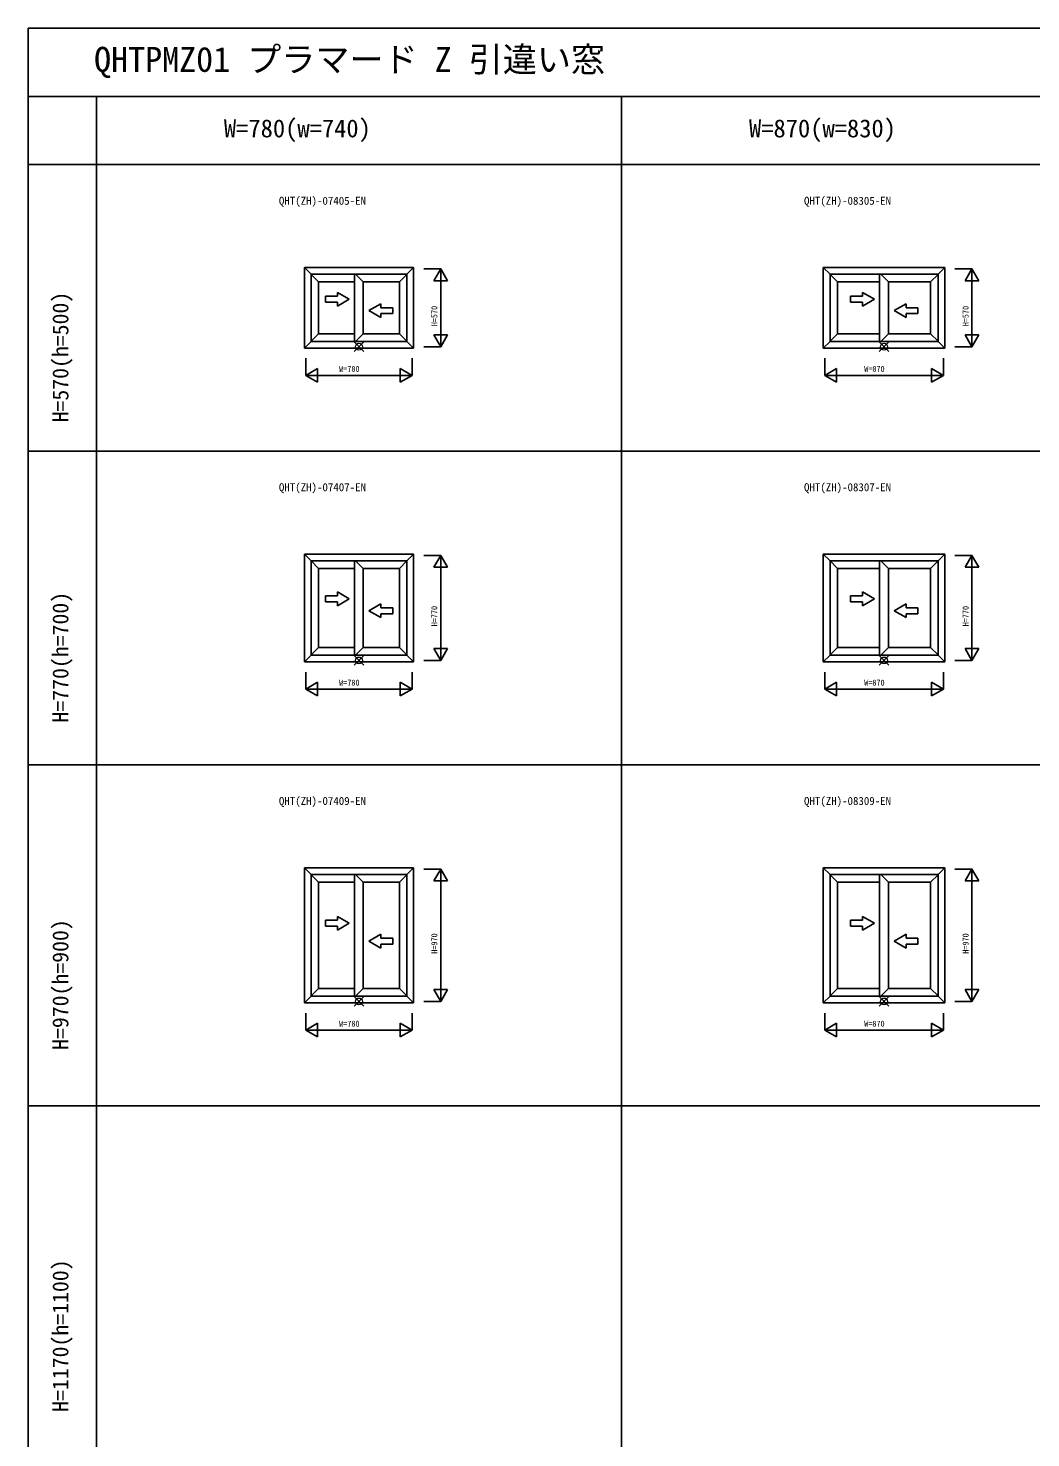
# Model space of a CAD drawing. Units: millimetres, scale not verified. Extents: x -13750 to 13750, y -10000 to 10000.
# Drawn here: x -13750 to -6399, y -334 to 10000 of the extents above; entities that cross this region are included whole.
import ezdxf
from ezdxf.enums import TextEntityAlignment as Align

# ---------------------------------------------------------------- set-up
doc = ezdxf.new("R2010")
doc.units = ezdxf.units.MM
doc.header["$LTSCALE"] = 50
for name, color, linetype in [('0-0_0', 7, 'Continuous'), ('0-1_YKK_A1', 4, 'Continuous'), ('0-4_YKK_F1', 7, 'Continuous'), ('0-6_YKK_N1', 2, 'Continuous')]:
    doc.layers.add(name, color=color, linetype=linetype)
doc.layers.add('0-5_YKK_IN', color=1, linetype='Continuous', lineweight=18)
doc.styles.add('ＭＳ ゴシック', font='')
doc.styles.get('ＭＳ ゴシック').set_extended_font_data('MS Gothic')

msp = doc.modelspace()

# ---------------------------------------------------------------- linework, layer by layer
at = {"layer": '0-1_YKK_A1'}
for p, q in [((-11725, 8245), (-10925, 8245)), ((-11725, 8245), (-11725, 7655)), ((-11725, 8245), (-11676, 8196)), ((-11676, 8196), (-10974, 8196)), ((-11676, 8196), (-11676, 7704)), ((-11676, 8194), (-11622, 8140)), ((-11357, 8196), (-11357, 7704)), ((-11293, 8140), (-11349, 8196)), ((-10974, 8194), (-11028, 8140)), ((-10925, 8245), (-10974, 8196)), ((-10974, 8196), (-10974, 7704)), ((-10925, 8245), (-10925, 7655)), ((-7920, 8245), (-7030, 8245)), ((-7920, 8245), (-7920, 7655)), ((-7920, 8245), (-7871, 8196)), ((-7871, 8196), (-7079, 8196)), ((-7871, 8196), (-7871, 7704)), ((-7871, 8194), (-7817, 8140)), ((-7507, 8196), (-7507, 7704)), ((-7443, 8140), (-7499, 8196)), ((-7079, 8194), (-7133, 8140)), ((-7030, 8245), (-7079, 8196)), ((-7079, 8196), (-7079, 7704)), ((-7030, 8245), (-7030, 7655)), ((-11622, 8140), (-11357, 8140)), ((-11622, 8140), (-11622, 7760)), ((-11395.69, 8012.81), (-11483.29, 8063.39)), ((-11483.29, 8034.71), (-11483.29, 8063.39)), ((-11293, 8140), (-11028, 8140)), ((-11293, 8140), (-11293, 7760)), ((-11028, 8140), (-11028, 7760)), ((-7817, 8140), (-7507, 8140)), ((-7817, 8140), (-7817, 7760)), ((-7545.69, 8012.81), (-7633.29, 8063.39)), ((-7633.29, 8034.71), (-7633.29, 8063.39)), ((-7443, 8140), (-7133, 8140)), ((-7443, 8140), (-7443, 7760)), ((-7133, 8140), (-7133, 7760)), ((-11570.89, 8034.71), (-11570.89, 7990.91)), ((-11483.29, 8034.71), (-11570.89, 8034.71)), ((-11570.89, 7990.91), (-11483.29, 7990.91)), ((-11395.69, 8012.81), (-11483.29, 7962.24)), ((-11483.29, 7962.24), (-11483.29, 7990.91)), ((-11251.28, 7929.19), (-11163.68, 7979.77)), ((-11163.68, 7951.09), (-11163.68, 7979.77)), ((-7720.89, 8034.71), (-7720.89, 7990.91)), ((-7633.29, 8034.71), (-7720.89, 8034.71)), ((-7720.89, 7990.91), (-7633.29, 7990.91)), ((-7545.69, 8012.81), (-7633.29, 7962.24)), ((-7633.29, 7962.24), (-7633.29, 7990.91)), ((-7401.28, 7929.19), (-7313.68, 7979.77)), ((-7313.68, 7951.09), (-7313.68, 7979.77)), ((-11251.28, 7929.19), (-11163.68, 7878.62)), ((-11163.68, 7951.09), (-11076.08, 7951.09)), ((-11076.08, 7907.29), (-11163.68, 7907.29)), ((-11163.68, 7878.62), (-11163.68, 7907.29)), ((-11076.08, 7951.09), (-11076.08, 7907.29)), ((-7401.28, 7929.19), (-7313.68, 7878.62)), ((-7313.68, 7951.09), (-7226.08, 7951.09)), ((-7226.08, 7907.29), (-7313.68, 7907.29)), ((-7313.68, 7878.62), (-7313.68, 7907.29)), ((-7226.08, 7951.09), (-7226.08, 7907.29)), ((-11676, 7706), (-11622, 7760)), ((-11622, 7760), (-11357, 7760)), ((-11349, 7704), (-11293, 7760)), ((-11293, 7760), (-11028, 7760)), ((-10974, 7706), (-11028, 7760)), ((-7871, 7706), (-7817, 7760)), ((-7817, 7760), (-7507, 7760)), ((-7499, 7704), (-7443, 7760)), ((-7443, 7760), (-7133, 7760)), ((-7079, 7706), (-7133, 7760)), ((-11725, 7655), (-11676, 7704)), ((-11725, 7655), (-10925, 7655)), ((-11676, 7704), (-10974, 7704)), ((-10925, 7655), (-10974, 7704)), ((-7920, 7655), (-7871, 7704)), ((-7920, 7655), (-7030, 7655)), ((-7871, 7704), (-7079, 7704)), ((-7030, 7655), (-7079, 7704)), ((-11725, 6145), (-10925, 6145)), ((-11725, 6145), (-11725, 5355)), ((-11725, 6145), (-11676, 6096)), ((-10925, 6145), (-10974, 6096)), ((-10925, 6145), (-10925, 5355)), ((-7920, 6145), (-7030, 6145)), ((-7920, 6145), (-7920, 5355)), ((-7920, 6145), (-7871, 6096)), ((-7030, 6145), (-7079, 6096)), ((-7030, 6145), (-7030, 5355)), ((-11676, 6096), (-10974, 6096)), ((-11676, 6096), (-11676, 5404)), ((-11676, 6094), (-11622, 6040)), ((-11622, 6040), (-11357, 6040)), ((-11622, 6040), (-11622, 5460)), ((-11357, 6096), (-11357, 5404)), ((-11293, 6040), (-11349, 6096)), ((-11293, 6040), (-11028, 6040)), ((-11293, 6040), (-11293, 5460)), ((-10974, 6094), (-11028, 6040)), ((-11028, 6040), (-11028, 5460)), ((-10974, 6096), (-10974, 5404)), ((-7871, 6096), (-7079, 6096)), ((-7871, 6096), (-7871, 5404)), ((-7871, 6094), (-7817, 6040)), ((-7817, 6040), (-7507, 6040)), ((-7817, 6040), (-7817, 5460)), ((-7507, 6096), (-7507, 5404)), ((-7443, 6040), (-7499, 6096)), ((-7443, 6040), (-7133, 6040)), ((-7443, 6040), (-7443, 5460)), ((-7079, 6094), (-7133, 6040)), ((-7133, 6040), (-7133, 5460)), ((-7079, 6096), (-7079, 5404)), ((-11570.89, 5838.1), (-11570.89, 5794.3)), ((-11483.29, 5838.1), (-11570.89, 5838.1)), ((-11570.89, 5794.3), (-11483.29, 5794.3)), ((-11395.69, 5816.2), (-11483.29, 5866.78)), ((-11483.29, 5838.1), (-11483.29, 5866.78)), ((-11395.69, 5816.2), (-11483.29, 5765.62)), ((-11483.29, 5765.62), (-11483.29, 5794.3)), ((-7720.89, 5838.1), (-7720.89, 5794.3)), ((-7633.29, 5838.1), (-7720.89, 5838.1)), ((-7720.89, 5794.3), (-7633.29, 5794.3)), ((-7545.69, 5816.2), (-7633.29, 5866.78)), ((-7633.29, 5838.1), (-7633.29, 5866.78)), ((-7545.69, 5816.2), (-7633.29, 5765.62)), ((-7633.29, 5765.62), (-7633.29, 5794.3)), ((-11251.28, 5729.19), (-11163.68, 5779.77)), ((-11251.28, 5729.19), (-11163.68, 5678.62)), ((-11163.68, 5751.09), (-11163.68, 5779.77)), ((-11163.68, 5751.09), (-11076.08, 5751.09)), ((-11076.08, 5707.29), (-11163.68, 5707.29)), ((-11163.68, 5678.62), (-11163.68, 5707.29)), ((-11076.08, 5751.09), (-11076.08, 5707.29)), ((-7401.28, 5729.19), (-7313.68, 5779.77)), ((-7401.28, 5729.19), (-7313.68, 5678.62)), ((-7313.68, 5751.09), (-7313.68, 5779.77)), ((-7313.68, 5751.09), (-7226.08, 5751.09)), ((-7226.08, 5707.29), (-7313.68, 5707.29)), ((-7313.68, 5678.62), (-7313.68, 5707.29)), ((-7226.08, 5751.09), (-7226.08, 5707.29)), ((-11725, 5355), (-11676, 5404)), ((-11676, 5406), (-11622, 5460)), ((-11676, 5404), (-10974, 5404)), ((-11622, 5460), (-11357, 5460)), ((-11349, 5404), (-11293, 5460)), ((-11293, 5460), (-11028, 5460)), ((-10974, 5406), (-11028, 5460)), ((-10925, 5355), (-10974, 5404)), ((-7920, 5355), (-7871, 5404)), ((-7871, 5406), (-7817, 5460)), ((-7871, 5404), (-7079, 5404)), ((-7817, 5460), (-7507, 5460)), ((-7499, 5404), (-7443, 5460)), ((-7443, 5460), (-7133, 5460)), ((-7079, 5406), (-7133, 5460)), ((-7030, 5355), (-7079, 5404)), ((-11725, 5355), (-10925, 5355)), ((-7920, 5355), (-7030, 5355)), ((-11725, 3845), (-10925, 3845)), ((-11725, 3845), (-11725, 2855)), ((-11725, 3845), (-11676, 3796)), ((-10925, 3845), (-10974, 3796)), ((-10925, 3845), (-10925, 2855)), ((-7920, 3845), (-7030, 3845)), ((-7920, 3845), (-7920, 2855)), ((-7920, 3845), (-7871, 3796)), ((-7030, 3845), (-7079, 3796)), ((-7030, 3845), (-7030, 2855)), ((-11676, 3796), (-10974, 3796)), ((-11676, 3796), (-11676, 2904)), ((-11676, 3794), (-11622, 3740)), ((-11622, 3740), (-11357, 3740)), ((-11622, 3740), (-11622, 2960)), ((-11357, 3796), (-11357, 2904)), ((-11293, 3740), (-11349, 3796)), ((-11293, 3740), (-11028, 3740)), ((-11293, 3740), (-11293, 2960)), ((-10974, 3794), (-11028, 3740)), ((-11028, 3740), (-11028, 2960)), ((-10974, 3796), (-10974, 2904)), ((-7871, 3796), (-7079, 3796)), ((-7871, 3796), (-7871, 2904)), ((-7871, 3794), (-7817, 3740)), ((-7817, 3740), (-7507, 3740)), ((-7817, 3740), (-7817, 2960)), ((-7507, 3796), (-7507, 2904)), ((-7443, 3740), (-7499, 3796)), ((-7443, 3740), (-7133, 3740)), ((-7443, 3740), (-7443, 2960)), ((-7079, 3794), (-7133, 3740)), ((-7133, 3740), (-7133, 2960)), ((-7079, 3796), (-7079, 2904)), ((-11570.89, 3460), (-11570.89, 3416.2)), ((-11483.29, 3460), (-11570.89, 3460)), ((-11570.89, 3416.2), (-11483.29, 3416.2)), ((-11395.69, 3438.1), (-11483.29, 3488.68)), ((-11483.29, 3460), (-11483.29, 3488.68)), ((-11395.69, 3438.1), (-11483.29, 3387.52)), ((-11483.29, 3387.52), (-11483.29, 3416.2)), ((-7720.89, 3460), (-7720.89, 3416.2)), ((-7633.29, 3460), (-7720.89, 3460)), ((-7720.89, 3416.2), (-7633.29, 3416.2)), ((-7545.69, 3438.1), (-7633.29, 3488.68)), ((-7633.29, 3460), (-7633.29, 3488.68)), ((-7545.69, 3438.1), (-7633.29, 3387.52)), ((-7633.29, 3387.52), (-7633.29, 3416.2)), ((-11251.28, 3307.29), (-11163.68, 3357.87)), ((-11251.28, 3307.29), (-11163.68, 3256.72)), ((-11163.68, 3329.19), (-11163.68, 3357.87)), ((-11163.68, 3329.19), (-11076.08, 3329.19)), ((-11076.08, 3329.19), (-11076.08, 3285.39)), ((-7401.28, 3307.29), (-7313.68, 3357.87)), ((-7401.28, 3307.29), (-7313.68, 3256.72)), ((-7313.68, 3329.19), (-7313.68, 3357.87)), ((-7313.68, 3329.19), (-7226.08, 3329.19)), ((-7226.08, 3329.19), (-7226.08, 3285.39)), ((-11076.08, 3285.39), (-11163.68, 3285.39)), ((-11163.68, 3256.72), (-11163.68, 3285.39)), ((-7226.08, 3285.39), (-7313.68, 3285.39)), ((-7313.68, 3256.72), (-7313.68, 3285.39)), ((-11725, 2855), (-11676, 2904)), ((-11676, 2906), (-11622, 2960)), ((-11676, 2904), (-10974, 2904)), ((-11622, 2960), (-11357, 2960)), ((-11349, 2904), (-11293, 2960)), ((-11293, 2960), (-11028, 2960)), ((-10974, 2906), (-11028, 2960)), ((-10925, 2855), (-10974, 2904)), ((-7920, 2855), (-7871, 2904)), ((-7871, 2906), (-7817, 2960)), ((-7871, 2904), (-7079, 2904)), ((-7817, 2960), (-7507, 2960)), ((-7499, 2904), (-7443, 2960)), ((-7443, 2960), (-7133, 2960)), ((-7079, 2906), (-7133, 2960)), ((-7030, 2855), (-7079, 2904)), ((-11725, 2855), (-10925, 2855)), ((-7920, 2855), (-7030, 2855))]:
    msp.add_line(p, q, dxfattribs=at)
at = {"layer": '0-4_YKK_F1'}
for p, q in [((-13750, -10000), (-13750, 10000)), ((-13750, 10000), (13750, 10000)), ((-13750, 9500), (13250, 9500)), ((-13250, -10000), (-13250, 9500)), ((-9400, -10000), (-9400, 9500)), ((-13750, 9000), (13250, 9000)), ((-13750, 6900), (13250, 6900)), ((-13750, 4600), (13250, 4600)), ((-13750, 2100), (13250, 2100))]:
    msp.add_line(p, q, dxfattribs=at)
at = {"layer": '0-5_YKK_IN'}
for p, q in [((-11360.36, 7700.36), (-11289.64, 7629.64)), ((-11360.36, 7629.64), (-11289.64, 7700.36)), ((-7510.36, 7700.36), (-7439.64, 7629.64)), ((-7510.36, 7629.64), (-7439.64, 7700.36)), ((-11360.36, 5400.36), (-11289.64, 5329.64)), ((-11360.36, 5329.64), (-11289.64, 5400.36)), ((-7510.36, 5400.36), (-7439.64, 5329.64)), ((-7510.36, 5329.64), (-7439.64, 5400.36)), ((-11360.36, 2900.36), (-11289.64, 2829.64)), ((-11360.36, 2829.64), (-11289.64, 2900.36)), ((-7510.36, 2900.36), (-7439.64, 2829.64)), ((-7510.36, 2829.64), (-7439.64, 2900.36))]:
    msp.add_line(p, q, dxfattribs=at)
for centre in [(-11325, 7665), (-7475, 7665), (-11325, 5365), (-7475, 5365), (-11325, 2865), (-7475, 2865)]:
    msp.add_circle(centre, 25, dxfattribs=at)
at = {"layer": '0-6_YKK_N1'}
for p, q in [((-10850, 8235), (-10725, 8235)), ((-10725, 8235), (-10725, 7665)), ((-6955, 8235), (-6830, 8235)), ((-6830, 8235), (-6830, 7665)), ((-10775, 8148.4), (-10675, 8148.4)), ((-6880, 8148.4), (-6780, 8148.4)), ((-10775, 7751.6), (-10675, 7751.6)), ((-6880, 7751.6), (-6780, 7751.6)), ((-10850, 7665), (-10725, 7665)), ((-6955, 7665), (-6830, 7665)), ((-11628.4, 7505), (-11715, 7455)), ((-11715, 7455), (-10935, 7455)), ((-11628.4, 7505), (-11628.4, 7405)), ((-11021.6, 7505), (-11021.6, 7405)), ((-11021.6, 7505), (-10935, 7455)), ((-7823.4, 7505), (-7910, 7455)), ((-7910, 7455), (-7040, 7455)), ((-7823.4, 7505), (-7823.4, 7405)), ((-7126.6, 7505), (-7126.6, 7405)), ((-7126.6, 7505), (-7040, 7455)), ((-10850, 6135), (-10725, 6135)), ((-10725, 6135), (-10725, 5365)), ((-6955, 6135), (-6830, 6135)), ((-6830, 6135), (-6830, 5365)), ((-10775, 6048.4), (-10675, 6048.4)), ((-6880, 6048.4), (-6780, 6048.4)), ((-10775, 5451.6), (-10675, 5451.6)), ((-6880, 5451.6), (-6780, 5451.6)), ((-10850, 5365), (-10725, 5365)), ((-6955, 5365), (-6830, 5365)), ((-11628.4, 5205), (-11715, 5155)), ((-11628.4, 5205), (-11628.4, 5105)), ((-11021.6, 5205), (-11021.6, 5105)), ((-11021.6, 5205), (-10935, 5155)), ((-7823.4, 5205), (-7910, 5155)), ((-7823.4, 5205), (-7823.4, 5105)), ((-7126.6, 5205), (-7126.6, 5105)), ((-7126.6, 5205), (-7040, 5155)), ((-11715, 5155), (-10935, 5155)), ((-7910, 5155), (-7040, 5155)), ((-10850, 3835), (-10725, 3835)), ((-10725, 3835), (-10725, 2865)), ((-6955, 3835), (-6830, 3835)), ((-6830, 3835), (-6830, 2865)), ((-10775, 3748.4), (-10675, 3748.4)), ((-6880, 3748.4), (-6780, 3748.4)), ((-10775, 2951.6), (-10675, 2951.6)), ((-6880, 2951.6), (-6780, 2951.6)), ((-10850, 2865), (-10725, 2865)), ((-6955, 2865), (-6830, 2865)), ((-11628.4, 2705), (-11715, 2655)), ((-11628.4, 2705), (-11628.4, 2605)), ((-11021.6, 2705), (-11021.6, 2605)), ((-11021.6, 2705), (-10935, 2655)), ((-7823.4, 2705), (-7910, 2655)), ((-7823.4, 2705), (-7823.4, 2605)), ((-7126.6, 2705), (-7126.6, 2605)), ((-7126.6, 2705), (-7040, 2655)), ((-11715, 2655), (-10935, 2655)), ((-7910, 2655), (-7040, 2655))]:
    msp.add_line(p, q, dxfattribs=at)
for points in [[(-10775, 8148.4), (-10725, 8235), (-10675, 8148.4)], [(-6880, 8148.4), (-6830, 8235), (-6780, 8148.4)], [(-10775, 7751.6), (-10725, 7665), (-10675, 7751.6)], [(-6880, 7751.6), (-6830, 7665), (-6780, 7751.6)], [(-11715, 7580), (-11715, 7455), (-11628.4, 7405)], [(-10935, 7580), (-10935, 7455), (-11021.6, 7405)], [(-7910, 7580), (-7910, 7455), (-7823.4, 7405)], [(-7040, 7580), (-7040, 7455), (-7126.6, 7405)], [(-10775, 6048.4), (-10725, 6135), (-10675, 6048.4)], [(-6880, 6048.4), (-6830, 6135), (-6780, 6048.4)], [(-10775, 5451.6), (-10725, 5365), (-10675, 5451.6)], [(-6880, 5451.6), (-6830, 5365), (-6780, 5451.6)], [(-11715, 5280), (-11715, 5155), (-11628.4, 5105)], [(-10935, 5280), (-10935, 5155), (-11021.6, 5105)], [(-7910, 5280), (-7910, 5155), (-7823.4, 5105)], [(-7040, 5280), (-7040, 5155), (-7126.6, 5105)], [(-10775, 3748.4), (-10725, 3835), (-10675, 3748.4)], [(-6880, 3748.4), (-6830, 3835), (-6780, 3748.4)], [(-10775, 2951.6), (-10725, 2865), (-10675, 2951.6)], [(-6880, 2951.6), (-6830, 2865), (-6780, 2951.6)], [(-11715, 2780), (-11715, 2655), (-11628.4, 2605)], [(-10935, 2780), (-10935, 2655), (-11021.6, 2605)], [(-7910, 2780), (-7910, 2655), (-7823.4, 2605)], [(-7040, 2780), (-7040, 2655), (-7126.6, 2605)]]:
    msp.add_lwpolyline(points, dxfattribs=at)

# ---------------------------------------------------------------- texts
at = {"layer": '0-0_0', "style": 'ＭＳ ゴシック'}
for s, height, p in [('QHTPMZ01 プラマード Z 引違い窓 ', 183.3, (-13266.67, 9625)), ('QHT(ZH)-07405-EN', 58.65, (-11911.67, 8688)), ('QHT(ZH)-08305-EN', 58.65, (-8061.67, 8688)), ('QHT(ZH)-07407-EN', 58.65, (-11911.67, 6588)), ('QHT(ZH)-08307-EN', 58.65, (-8061.67, 6588)), ('QHT(ZH)-07409-EN', 58.65, (-11911.67, 4288)), ('QHT(ZH)-08309-EN', 58.65, (-8061.67, 4288))]:
    msp.add_text(s, height=height, dxfattribs=at).set_placement(p, align=Align.BOTTOM_LEFT)
at = {"layer": '0-0_0', "color": 3, "style": 'ＭＳ ゴシック'}
for s, p in [('W=780(w=740)', (-12315, 9160)), ('W=870(w=830)', (-8465, 9160))]:
    msp.add_text(s, height=132, dxfattribs=at).set_placement(p, align=Align.BOTTOM_LEFT)
for s, p in [('H=570(h=500)', (-13420, 7110)), ('H=770(h=700)', (-13420, 4910)), ('H=970(h=900)', (-13420, 2510)), ('H=1170(h=1100)', (-13420, -143.33))]:
    msp.add_text(s, height=117.3, rotation=90, dxfattribs=at).set_placement(p, align=Align.BOTTOM_LEFT)
at = {"layer": '0-6_YKK_N1', "style": 'ＭＳ ゴシック'}
for s, p in [('H=570', (-10737, 7815)), ('H=570', (-6842, 7815)), ('H=770', (-10737, 5615)), ('H=770', (-6842, 5615)), ('H=970', (-10737, 3215)), ('H=970', (-6842, 3215))]:
    msp.add_text(s, height=43.99, rotation=90, dxfattribs=at).set_placement(p, align=Align.BOTTOM_LEFT)
for s, p in [('W=780', (-11470, 7467)), ('W=870', (-7620, 7467)), ('W=780', (-11470, 5167)), ('W=870', (-7620, 5167)), ('W=780', (-11470, 2667)), ('W=870', (-7620, 2667))]:
    msp.add_text(s, height=43.99, dxfattribs=at).set_placement(p, align=Align.BOTTOM_LEFT)

doc.saveas('drawing.dxf')
